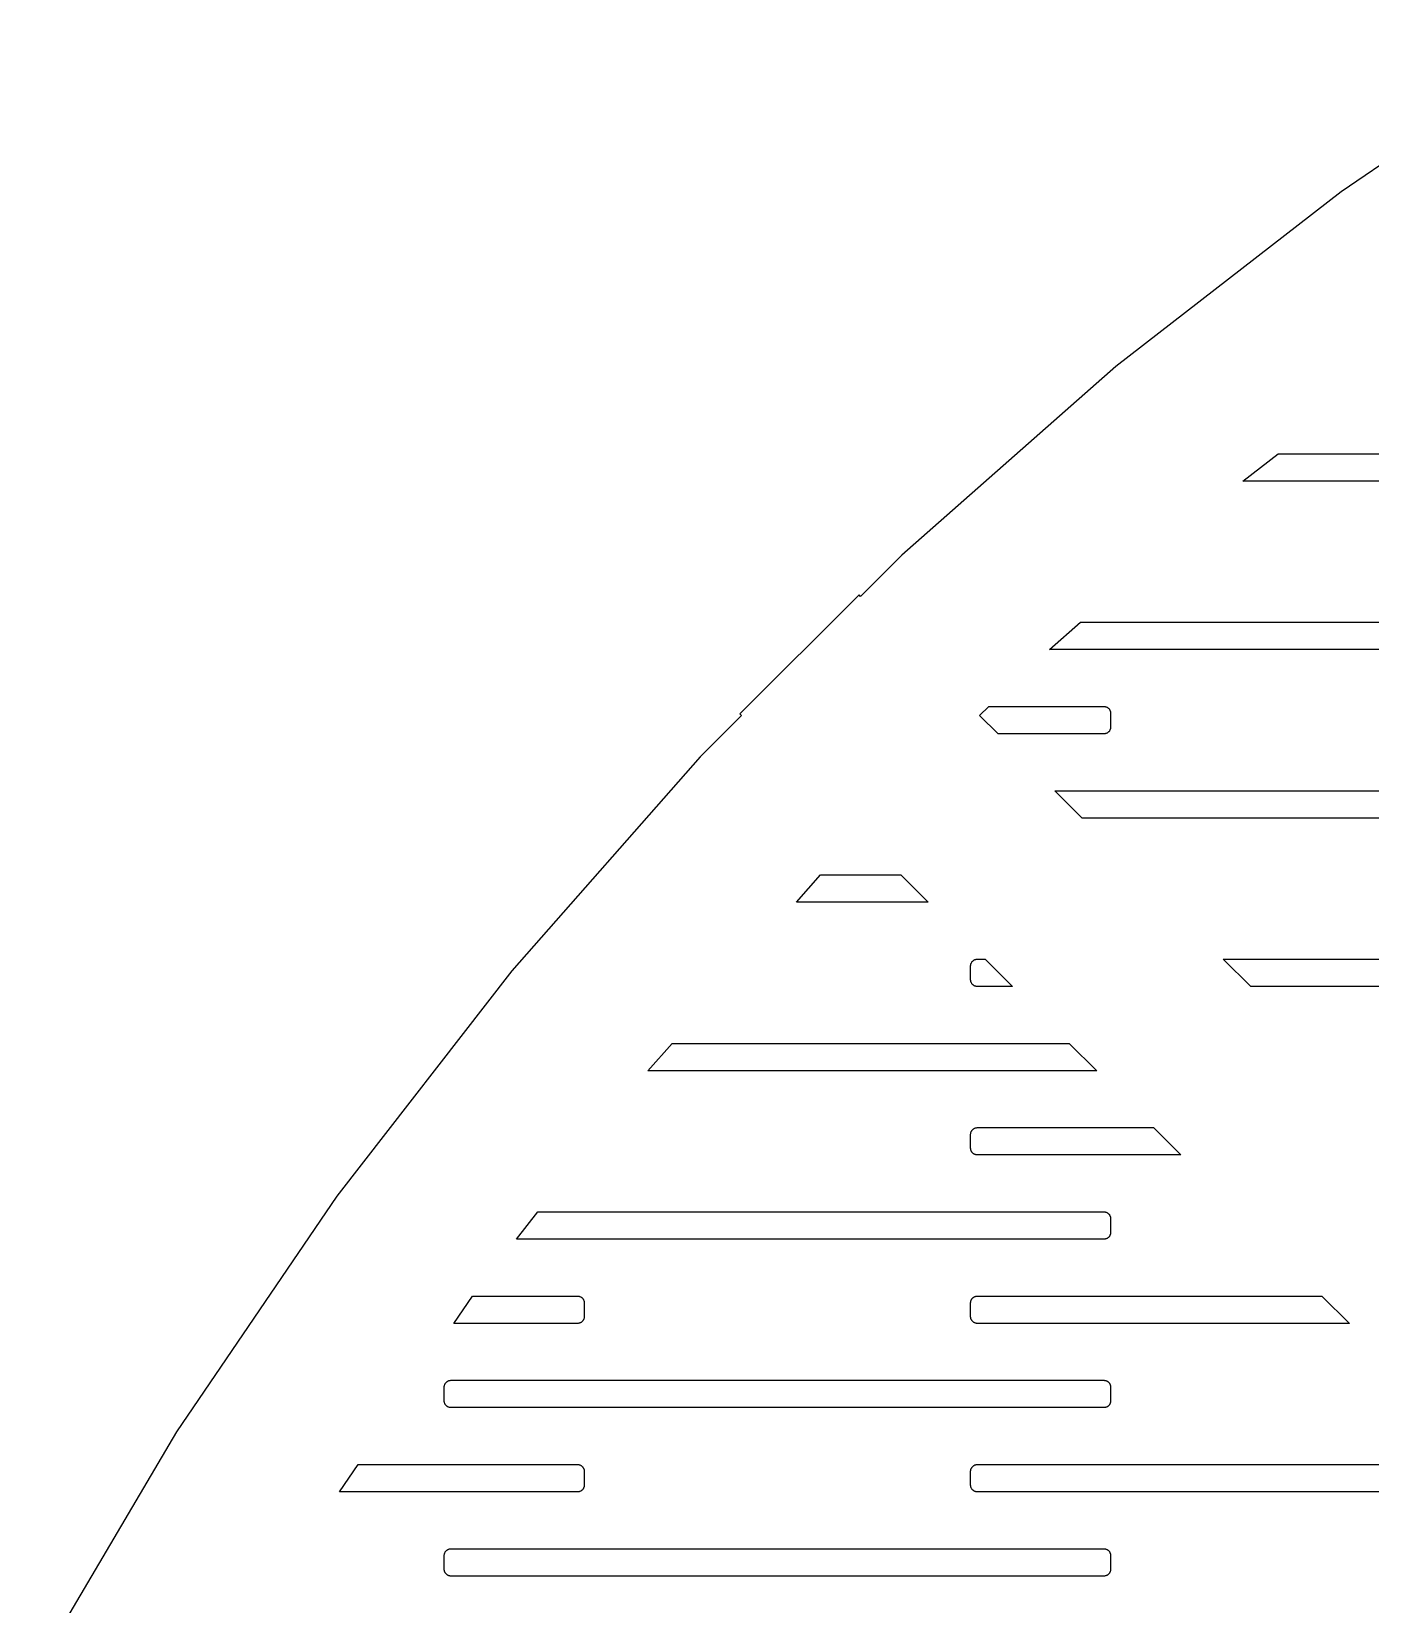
# Model space of a CAD drawing. Header units: metres. Extents: x -216 to 216, y -216 to 216.
# Drawn here: x -188.9 to -125.3, y 107.3 to 182 of the extents above; entities that cross this region are included whole.
import ezdxf

# ---------------------------------------------------------------- set-up
doc = ezdxf.new("R2010")
doc.units = ezdxf.units.M

msp = doc.modelspace()

# ---------------------------------------------------------------- linework, layer by layer
for p, q in [((-115.523, 182.035), (-126.725, 174.422)), ((-126.725, 174.422), (-137.427, 166.12)), ((-137.427, 166.12), (-147.586, 157.164)), ((-131.397, 160.678), (-129.721, 161.978)), ((-129.721, 161.978), (-112.997, 161.978)), ((-112.997, 160.678), (-131.397, 160.678)), ((-147.586, 157.164), (-149.547, 155.203)), ((-149.622, 155.279), (-155.279, 149.622)), ((-149.547, 155.203), (-149.622, 155.279)), ((-140.583, 152.678), (-139.109, 153.978)), ((-139.109, 153.978), (-112.997, 153.978)), ((-112.997, 152.678), (-140.583, 152.678)), ((-155.203, 149.547), (-157.164, 147.586)), ((-155.279, 149.622), (-155.203, 149.547)), ((-143.893, 149.549), (-143.464, 149.978)), ((-143.021, 148.678), (-143.893, 149.549)), ((-143.464, 149.978), (-137.997, 149.978)), ((-137.997, 149.978), (-137.977, 149.977)), ((-137.977, 149.977), (-137.956, 149.975)), ((-137.956, 149.975), (-137.936, 149.972)), ((-137.936, 149.972), (-137.916, 149.968)), ((-137.916, 149.968), (-137.897, 149.962)), ((-137.897, 149.962), (-137.878, 149.955)), ((-137.878, 149.955), (-137.859, 149.947)), ((-137.859, 149.947), (-137.841, 149.938)), ((-137.841, 149.938), (-137.823, 149.927)), ((-137.823, 149.927), (-137.806, 149.916)), ((-137.806, 149.916), (-137.79, 149.903)), ((-137.79, 149.903), (-137.775, 149.89)), ((-137.775, 149.89), (-137.76, 149.875)), ((-137.76, 149.875), (-137.747, 149.86)), ((-137.747, 149.86), (-137.734, 149.844)), ((-137.734, 149.844), (-137.723, 149.827)), ((-137.723, 149.827), (-137.712, 149.809)), ((-137.712, 149.809), (-137.703, 149.791)), ((-137.703, 149.791), (-137.695, 149.772)), ((-137.695, 149.772), (-137.688, 149.753)), ((-137.688, 149.753), (-137.682, 149.734)), ((-137.682, 149.734), (-137.678, 149.714)), ((-137.678, 149.714), (-137.675, 149.694)), ((-137.675, 149.694), (-137.673, 149.673)), ((-137.673, 149.673), (-137.672, 149.653)), ((-137.672, 149.653), (-137.672, 149.003)), ((-137.997, 148.678), (-143.021, 148.678)), ((-137.977, 148.678), (-137.997, 148.678)), ((-137.956, 148.68), (-137.977, 148.678)), ((-137.936, 148.684), (-137.956, 148.68)), ((-137.916, 148.688), (-137.936, 148.684)), ((-137.897, 148.694), (-137.916, 148.688)), ((-137.878, 148.701), (-137.897, 148.694)), ((-137.859, 148.709), (-137.878, 148.701)), ((-137.841, 148.718), (-137.859, 148.709)), ((-137.823, 148.728), (-137.841, 148.718)), ((-137.806, 148.74), (-137.823, 148.728)), ((-137.79, 148.752), (-137.806, 148.74)), ((-137.775, 148.766), (-137.79, 148.752)), ((-137.76, 148.78), (-137.775, 148.766)), ((-137.747, 148.796), (-137.76, 148.78)), ((-137.734, 148.812), (-137.747, 148.796)), ((-137.723, 148.829), (-137.734, 148.812)), ((-137.712, 148.846), (-137.723, 148.829)), ((-137.703, 148.864), (-137.712, 148.846)), ((-137.695, 148.883), (-137.703, 148.864)), ((-137.688, 148.902), (-137.695, 148.883)), ((-137.682, 148.922), (-137.688, 148.902)), ((-137.678, 148.942), (-137.682, 148.922)), ((-137.675, 148.962), (-137.678, 148.942)), ((-137.673, 148.982), (-137.675, 148.962)), ((-137.672, 149.003), (-137.673, 148.982)), ((-157.164, 147.586), (-166.12, 137.427)), ((-139.021, 144.678), (-140.321, 145.978)), ((-140.321, 145.978), (-112.997, 145.978)), ((-112.997, 144.678), (-139.021, 144.678)), ((-152.595, 140.678), (-151.448, 141.978)), ((-151.448, 141.978), (-147.635, 141.978)), ((-147.635, 141.978), (-146.335, 140.678)), ((-146.335, 140.678), (-152.595, 140.678)), ((-144.322, 137.673), (-144.32, 137.694)), ((-144.322, 137.653), (-144.322, 137.673)), ((-144.322, 137.003), (-144.322, 137.653)), ((-144.32, 137.694), (-144.316, 137.714)), ((-144.316, 137.714), (-144.312, 137.734)), ((-144.312, 137.734), (-144.306, 137.753)), ((-144.306, 137.753), (-144.299, 137.772)), ((-144.299, 137.772), (-144.291, 137.791)), ((-144.291, 137.791), (-144.282, 137.809)), ((-144.282, 137.809), (-144.272, 137.827)), ((-144.272, 137.827), (-144.26, 137.844)), ((-144.26, 137.844), (-144.248, 137.86)), ((-144.248, 137.86), (-144.234, 137.875)), ((-144.234, 137.875), (-144.22, 137.89)), ((-144.22, 137.89), (-144.204, 137.903)), ((-144.204, 137.903), (-144.188, 137.916)), ((-144.188, 137.916), (-144.171, 137.927)), ((-144.171, 137.927), (-144.154, 137.938)), ((-144.154, 137.938), (-144.136, 137.947)), ((-144.136, 137.947), (-144.117, 137.955)), ((-144.117, 137.955), (-144.098, 137.962)), ((-144.098, 137.962), (-144.078, 137.968)), ((-144.078, 137.968), (-144.058, 137.972)), ((-144.058, 137.972), (-144.038, 137.975)), ((-144.038, 137.975), (-144.018, 137.977)), ((-144.018, 137.977), (-143.997, 137.978)), ((-143.997, 137.978), (-143.635, 137.978)), ((-143.635, 137.978), (-142.335, 136.678)), ((-131.021, 136.678), (-132.321, 137.978)), ((-132.321, 137.978), (-112.997, 137.978)), ((-166.12, 137.427), (-174.422, 126.725)), ((-144.322, 136.982), (-144.322, 137.003)), ((-144.32, 136.962), (-144.322, 136.982)), ((-144.316, 136.942), (-144.32, 136.962)), ((-144.312, 136.922), (-144.316, 136.942)), ((-144.306, 136.902), (-144.312, 136.922)), ((-144.299, 136.883), (-144.306, 136.902)), ((-144.291, 136.864), (-144.299, 136.883)), ((-144.282, 136.846), (-144.291, 136.864)), ((-144.272, 136.829), (-144.282, 136.846)), ((-144.26, 136.812), (-144.272, 136.829)), ((-144.248, 136.796), (-144.26, 136.812)), ((-144.234, 136.78), (-144.248, 136.796)), ((-144.22, 136.766), (-144.234, 136.78)), ((-144.204, 136.752), (-144.22, 136.766)), ((-144.188, 136.74), (-144.204, 136.752)), ((-144.171, 136.728), (-144.188, 136.74)), ((-144.154, 136.718), (-144.171, 136.728)), ((-144.136, 136.709), (-144.154, 136.718)), ((-144.117, 136.701), (-144.136, 136.709)), ((-144.098, 136.694), (-144.117, 136.701)), ((-144.078, 136.688), (-144.098, 136.694)), ((-144.058, 136.684), (-144.078, 136.688)), ((-144.038, 136.68), (-144.058, 136.684)), ((-144.018, 136.678), (-144.038, 136.68)), ((-143.997, 136.678), (-144.018, 136.678)), ((-142.335, 136.678), (-143.997, 136.678)), ((-112.997, 136.678), (-131.021, 136.678)), ((-159.648, 132.678), (-158.501, 133.978)), ((-158.501, 133.978), (-139.635, 133.978)), ((-139.635, 133.978), (-138.335, 132.678)), ((-138.335, 132.678), (-159.648, 132.678)), ((-144.322, 129.673), (-144.32, 129.694)), ((-144.322, 129.653), (-144.322, 129.673)), ((-144.322, 129.003), (-144.322, 129.653)), ((-144.32, 129.694), (-144.316, 129.714)), ((-144.316, 129.714), (-144.312, 129.734)), ((-144.312, 129.734), (-144.306, 129.753)), ((-144.306, 129.753), (-144.299, 129.772)), ((-144.299, 129.772), (-144.291, 129.791)), ((-144.291, 129.791), (-144.282, 129.809)), ((-144.282, 129.809), (-144.272, 129.827)), ((-144.272, 129.827), (-144.26, 129.844)), ((-144.26, 129.844), (-144.248, 129.86)), ((-144.248, 129.86), (-144.234, 129.875)), ((-144.234, 129.875), (-144.22, 129.89)), ((-144.22, 129.89), (-144.204, 129.903)), ((-144.204, 129.903), (-144.188, 129.916)), ((-144.188, 129.916), (-144.171, 129.927)), ((-144.171, 129.927), (-144.154, 129.938)), ((-144.154, 129.938), (-144.136, 129.947)), ((-144.136, 129.947), (-144.117, 129.955)), ((-144.117, 129.955), (-144.098, 129.962)), ((-144.098, 129.962), (-144.078, 129.968)), ((-144.078, 129.968), (-144.058, 129.972)), ((-144.058, 129.972), (-144.038, 129.975)), ((-144.038, 129.975), (-144.018, 129.977)), ((-144.018, 129.977), (-143.997, 129.978)), ((-143.997, 129.978), (-135.635, 129.978)), ((-135.635, 129.978), (-134.335, 128.678)), ((-144.322, 128.982), (-144.322, 129.003)), ((-144.32, 128.962), (-144.322, 128.982)), ((-144.316, 128.942), (-144.32, 128.962)), ((-144.312, 128.922), (-144.316, 128.942)), ((-144.306, 128.902), (-144.312, 128.922)), ((-144.299, 128.883), (-144.306, 128.902)), ((-144.291, 128.864), (-144.299, 128.883)), ((-144.282, 128.846), (-144.291, 128.864)), ((-144.272, 128.829), (-144.282, 128.846)), ((-144.26, 128.812), (-144.272, 128.829)), ((-144.248, 128.796), (-144.26, 128.812)), ((-144.234, 128.78), (-144.248, 128.796)), ((-144.22, 128.766), (-144.234, 128.78)), ((-144.204, 128.752), (-144.22, 128.766)), ((-144.188, 128.74), (-144.204, 128.752)), ((-144.171, 128.728), (-144.188, 128.74)), ((-144.154, 128.718), (-144.171, 128.728)), ((-144.136, 128.709), (-144.154, 128.718)), ((-144.117, 128.701), (-144.136, 128.709)), ((-144.098, 128.694), (-144.117, 128.701)), ((-144.078, 128.688), (-144.098, 128.694)), ((-144.058, 128.684), (-144.078, 128.688)), ((-144.038, 128.68), (-144.058, 128.684)), ((-144.018, 128.678), (-144.038, 128.68)), ((-143.997, 128.678), (-144.018, 128.678)), ((-134.335, 128.678), (-143.997, 128.678)), ((-174.422, 126.725), (-182.035, 115.523)), ((-165.89, 124.678), (-164.882, 125.978)), ((-164.882, 125.978), (-137.997, 125.978)), ((-137.997, 125.978), (-137.977, 125.977)), ((-137.977, 125.977), (-137.956, 125.975)), ((-137.956, 125.975), (-137.936, 125.972)), ((-137.936, 125.972), (-137.916, 125.968)), ((-137.916, 125.968), (-137.897, 125.962)), ((-137.897, 125.962), (-137.878, 125.955)), ((-137.878, 125.955), (-137.859, 125.947)), ((-137.859, 125.947), (-137.841, 125.938)), ((-137.841, 125.938), (-137.823, 125.927)), ((-137.823, 125.927), (-137.806, 125.916)), ((-137.806, 125.916), (-137.79, 125.903)), ((-137.79, 125.903), (-137.775, 125.89)), ((-137.775, 125.89), (-137.76, 125.875)), ((-137.76, 125.875), (-137.747, 125.86)), ((-137.747, 125.86), (-137.734, 125.844)), ((-137.734, 125.844), (-137.723, 125.827)), ((-137.723, 125.827), (-137.712, 125.809)), ((-137.712, 125.809), (-137.703, 125.791)), ((-137.703, 125.791), (-137.695, 125.772)), ((-137.695, 125.772), (-137.688, 125.753)), ((-137.688, 125.753), (-137.682, 125.734)), ((-137.682, 125.734), (-137.678, 125.714)), ((-137.678, 125.714), (-137.675, 125.694)), ((-137.675, 125.694), (-137.673, 125.673)), ((-137.673, 125.673), (-137.672, 125.653)), ((-137.672, 125.653), (-137.672, 125.003)), ((-137.775, 124.766), (-137.79, 124.752)), ((-137.76, 124.78), (-137.775, 124.766)), ((-137.747, 124.796), (-137.76, 124.78)), ((-137.734, 124.812), (-137.747, 124.796)), ((-137.723, 124.829), (-137.734, 124.812)), ((-137.712, 124.846), (-137.723, 124.829)), ((-137.703, 124.864), (-137.712, 124.846)), ((-137.695, 124.883), (-137.703, 124.864)), ((-137.688, 124.902), (-137.695, 124.883)), ((-137.682, 124.922), (-137.688, 124.902)), ((-137.678, 124.942), (-137.682, 124.922)), ((-137.675, 124.962), (-137.678, 124.942)), ((-137.673, 124.982), (-137.675, 124.962)), ((-137.672, 125.003), (-137.673, 124.982)), ((-137.997, 124.678), (-165.89, 124.678)), ((-137.977, 124.678), (-137.997, 124.678)), ((-137.956, 124.68), (-137.977, 124.678)), ((-137.936, 124.684), (-137.956, 124.68)), ((-137.916, 124.688), (-137.936, 124.684)), ((-137.897, 124.694), (-137.916, 124.688)), ((-137.878, 124.701), (-137.897, 124.694)), ((-137.859, 124.709), (-137.878, 124.701)), ((-137.841, 124.718), (-137.859, 124.709)), ((-137.823, 124.728), (-137.841, 124.718)), ((-137.806, 124.74), (-137.823, 124.728)), ((-137.79, 124.752), (-137.806, 124.74)), ((-168.864, 120.678), (-167.98, 121.978)), ((-167.98, 121.978), (-162.997, 121.978)), ((-162.997, 121.978), (-162.977, 121.977)), ((-162.977, 121.977), (-162.956, 121.975)), ((-162.956, 121.975), (-162.936, 121.972)), ((-162.936, 121.972), (-162.916, 121.968)), ((-162.916, 121.968), (-162.897, 121.962)), ((-162.897, 121.962), (-162.878, 121.955)), ((-162.878, 121.955), (-162.859, 121.947)), ((-162.859, 121.947), (-162.841, 121.938)), ((-162.841, 121.938), (-162.823, 121.927)), ((-162.823, 121.927), (-162.806, 121.916)), ((-162.806, 121.916), (-162.79, 121.903)), ((-162.79, 121.903), (-162.775, 121.89)), ((-162.775, 121.89), (-162.76, 121.875)), ((-162.76, 121.875), (-162.747, 121.86)), ((-162.747, 121.86), (-162.734, 121.844)), ((-162.734, 121.844), (-162.723, 121.827)), ((-162.723, 121.827), (-162.712, 121.809)), ((-162.712, 121.809), (-162.703, 121.791)), ((-162.703, 121.791), (-162.695, 121.772)), ((-144.299, 121.772), (-144.291, 121.791)), ((-144.291, 121.791), (-144.282, 121.809)), ((-144.282, 121.809), (-144.272, 121.827)), ((-144.272, 121.827), (-144.26, 121.844)), ((-144.26, 121.844), (-144.248, 121.86)), ((-144.248, 121.86), (-144.234, 121.875)), ((-144.234, 121.875), (-144.22, 121.89)), ((-144.22, 121.89), (-144.204, 121.903)), ((-144.204, 121.903), (-144.188, 121.916)), ((-144.188, 121.916), (-144.171, 121.927)), ((-144.171, 121.927), (-144.154, 121.938)), ((-144.154, 121.938), (-144.136, 121.947)), ((-144.136, 121.947), (-144.117, 121.955)), ((-144.117, 121.955), (-144.098, 121.962)), ((-144.098, 121.962), (-144.078, 121.968)), ((-144.078, 121.968), (-144.058, 121.972)), ((-144.058, 121.972), (-144.038, 121.975)), ((-144.038, 121.975), (-144.018, 121.977)), ((-144.018, 121.977), (-143.997, 121.978)), ((-143.997, 121.978), (-127.635, 121.978)), ((-127.635, 121.978), (-126.335, 120.678)), ((-162.695, 121.772), (-162.688, 121.753)), ((-162.688, 121.753), (-162.682, 121.734)), ((-162.682, 121.734), (-162.678, 121.714)), ((-162.678, 121.714), (-162.675, 121.694)), ((-162.675, 121.694), (-162.673, 121.673)), ((-162.673, 121.673), (-162.672, 121.653)), ((-162.672, 121.653), (-162.672, 121.003)), ((-144.322, 121.673), (-144.32, 121.694)), ((-144.322, 121.653), (-144.322, 121.673)), ((-144.322, 121.003), (-144.322, 121.653)), ((-144.32, 121.694), (-144.316, 121.714)), ((-144.316, 121.714), (-144.312, 121.734)), ((-144.312, 121.734), (-144.306, 121.753)), ((-144.306, 121.753), (-144.299, 121.772)), ((-162.997, 120.678), (-168.864, 120.678)), ((-162.977, 120.678), (-162.997, 120.678)), ((-162.956, 120.68), (-162.977, 120.678)), ((-162.936, 120.684), (-162.956, 120.68)), ((-162.916, 120.688), (-162.936, 120.684)), ((-162.897, 120.694), (-162.916, 120.688)), ((-162.878, 120.701), (-162.897, 120.694)), ((-162.859, 120.709), (-162.878, 120.701)), ((-162.841, 120.718), (-162.859, 120.709)), ((-162.823, 120.728), (-162.841, 120.718)), ((-162.806, 120.74), (-162.823, 120.728)), ((-162.79, 120.752), (-162.806, 120.74)), ((-162.775, 120.766), (-162.79, 120.752)), ((-162.76, 120.78), (-162.775, 120.766)), ((-162.747, 120.796), (-162.76, 120.78)), ((-162.734, 120.812), (-162.747, 120.796)), ((-162.723, 120.829), (-162.734, 120.812)), ((-162.712, 120.846), (-162.723, 120.829)), ((-162.703, 120.864), (-162.712, 120.846)), ((-162.695, 120.883), (-162.703, 120.864)), ((-162.688, 120.902), (-162.695, 120.883)), ((-162.682, 120.922), (-162.688, 120.902)), ((-162.678, 120.942), (-162.682, 120.922)), ((-162.675, 120.962), (-162.678, 120.942)), ((-162.673, 120.982), (-162.675, 120.962)), ((-162.672, 121.003), (-162.673, 120.982)), ((-144.322, 120.982), (-144.322, 121.003)), ((-144.32, 120.962), (-144.322, 120.982)), ((-144.316, 120.942), (-144.32, 120.962)), ((-144.312, 120.922), (-144.316, 120.942)), ((-144.306, 120.902), (-144.312, 120.922)), ((-144.299, 120.883), (-144.306, 120.902)), ((-144.291, 120.864), (-144.299, 120.883)), ((-144.282, 120.846), (-144.291, 120.864)), ((-144.272, 120.829), (-144.282, 120.846)), ((-144.26, 120.812), (-144.272, 120.829)), ((-144.248, 120.796), (-144.26, 120.812)), ((-144.234, 120.78), (-144.248, 120.796)), ((-144.22, 120.766), (-144.234, 120.78)), ((-144.204, 120.752), (-144.22, 120.766)), ((-144.188, 120.74), (-144.204, 120.752)), ((-144.171, 120.728), (-144.188, 120.74)), ((-144.154, 120.718), (-144.171, 120.728)), ((-144.136, 120.709), (-144.154, 120.718)), ((-144.117, 120.701), (-144.136, 120.709)), ((-144.098, 120.694), (-144.117, 120.701)), ((-144.078, 120.688), (-144.098, 120.694)), ((-144.058, 120.684), (-144.078, 120.688)), ((-144.038, 120.68), (-144.058, 120.684)), ((-144.018, 120.678), (-144.038, 120.68)), ((-143.997, 120.678), (-144.018, 120.678)), ((-126.335, 120.678), (-143.997, 120.678)), ((-169.322, 117.673), (-169.32, 117.694)), ((-169.322, 117.653), (-169.322, 117.673)), ((-169.322, 117.003), (-169.322, 117.653)), ((-169.32, 117.694), (-169.316, 117.714)), ((-169.316, 117.714), (-169.312, 117.734)), ((-169.312, 117.734), (-169.306, 117.753)), ((-169.306, 117.753), (-169.299, 117.772)), ((-169.299, 117.772), (-169.291, 117.791)), ((-169.291, 117.791), (-169.282, 117.809)), ((-169.282, 117.809), (-169.272, 117.827)), ((-169.272, 117.827), (-169.26, 117.844)), ((-169.26, 117.844), (-169.248, 117.86)), ((-169.248, 117.86), (-169.234, 117.875)), ((-169.234, 117.875), (-169.22, 117.89)), ((-169.22, 117.89), (-169.204, 117.903)), ((-169.204, 117.903), (-169.188, 117.916)), ((-169.188, 117.916), (-169.171, 117.927)), ((-169.171, 117.927), (-169.154, 117.938)), ((-169.154, 117.938), (-169.136, 117.947)), ((-169.136, 117.947), (-169.117, 117.955)), ((-169.117, 117.955), (-169.098, 117.962)), ((-169.098, 117.962), (-169.078, 117.968)), ((-169.078, 117.968), (-169.058, 117.972)), ((-169.058, 117.972), (-169.038, 117.975)), ((-169.038, 117.975), (-169.018, 117.977)), ((-169.018, 117.977), (-168.997, 117.978)), ((-168.997, 117.978), (-137.997, 117.978)), ((-137.997, 117.978), (-137.977, 117.977)), ((-137.977, 117.977), (-137.956, 117.975)), ((-137.956, 117.975), (-137.936, 117.972)), ((-137.936, 117.972), (-137.916, 117.968)), ((-137.916, 117.968), (-137.897, 117.962)), ((-137.897, 117.962), (-137.878, 117.955)), ((-137.878, 117.955), (-137.859, 117.947)), ((-137.859, 117.947), (-137.841, 117.938)), ((-137.841, 117.938), (-137.823, 117.927)), ((-137.823, 117.927), (-137.806, 117.916)), ((-137.806, 117.916), (-137.79, 117.903)), ((-137.79, 117.903), (-137.775, 117.89)), ((-137.775, 117.89), (-137.76, 117.875)), ((-137.76, 117.875), (-137.747, 117.86)), ((-137.747, 117.86), (-137.734, 117.844)), ((-137.734, 117.844), (-137.723, 117.827)), ((-137.723, 117.827), (-137.712, 117.809)), ((-137.712, 117.809), (-137.703, 117.791)), ((-137.703, 117.791), (-137.695, 117.772)), ((-137.695, 117.772), (-137.688, 117.753)), ((-137.688, 117.753), (-137.682, 117.734)), ((-137.682, 117.734), (-137.678, 117.714)), ((-137.678, 117.714), (-137.675, 117.694)), ((-137.675, 117.694), (-137.673, 117.673)), ((-137.673, 117.673), (-137.672, 117.653)), ((-137.672, 117.653), (-137.672, 117.003)), ((-169.322, 116.982), (-169.322, 117.003)), ((-169.32, 116.962), (-169.322, 116.982)), ((-169.316, 116.942), (-169.32, 116.962)), ((-169.312, 116.922), (-169.316, 116.942)), ((-169.306, 116.902), (-169.312, 116.922)), ((-169.299, 116.883), (-169.306, 116.902)), ((-169.291, 116.864), (-169.299, 116.883)), ((-169.282, 116.846), (-169.291, 116.864)), ((-169.272, 116.829), (-169.282, 116.846)), ((-169.26, 116.812), (-169.272, 116.829)), ((-169.248, 116.796), (-169.26, 116.812)), ((-169.234, 116.78), (-169.248, 116.796)), ((-169.22, 116.766), (-169.234, 116.78)), ((-169.204, 116.752), (-169.22, 116.766)), ((-169.188, 116.74), (-169.204, 116.752)), ((-169.171, 116.728), (-169.188, 116.74)), ((-169.154, 116.718), (-169.171, 116.728)), ((-169.136, 116.709), (-169.154, 116.718)), ((-169.117, 116.701), (-169.136, 116.709)), ((-169.098, 116.694), (-169.117, 116.701)), ((-169.078, 116.688), (-169.098, 116.694)), ((-169.058, 116.684), (-169.078, 116.688)), ((-169.038, 116.68), (-169.058, 116.684)), ((-169.018, 116.678), (-169.038, 116.68)), ((-168.997, 116.678), (-169.018, 116.678)), ((-137.997, 116.678), (-168.997, 116.678)), ((-137.977, 116.678), (-137.997, 116.678)), ((-137.956, 116.68), (-137.977, 116.678)), ((-137.936, 116.684), (-137.956, 116.68)), ((-137.916, 116.688), (-137.936, 116.684)), ((-137.897, 116.694), (-137.916, 116.688)), ((-137.878, 116.701), (-137.897, 116.694)), ((-137.859, 116.709), (-137.878, 116.701)), ((-137.841, 116.718), (-137.859, 116.709)), ((-137.823, 116.728), (-137.841, 116.718)), ((-137.806, 116.74), (-137.823, 116.728)), ((-137.79, 116.752), (-137.806, 116.74)), ((-137.775, 116.766), (-137.79, 116.752)), ((-137.76, 116.78), (-137.775, 116.766)), ((-137.747, 116.796), (-137.76, 116.78)), ((-137.734, 116.812), (-137.747, 116.796)), ((-137.723, 116.829), (-137.734, 116.812)), ((-137.712, 116.846), (-137.723, 116.829)), ((-137.703, 116.864), (-137.712, 116.846)), ((-137.695, 116.883), (-137.703, 116.864)), ((-137.688, 116.902), (-137.695, 116.883)), ((-137.682, 116.922), (-137.688, 116.902)), ((-137.678, 116.942), (-137.682, 116.922)), ((-137.675, 116.962), (-137.678, 116.942)), ((-137.673, 116.982), (-137.675, 116.962)), ((-137.672, 117.003), (-137.673, 116.982)), ((-182.035, 115.523), (-188.929, 103.865)), ((-174.3, 112.678), (-173.417, 113.978)), ((-173.417, 113.978), (-162.997, 113.978)), ((-162.997, 113.978), (-162.977, 113.977)), ((-162.977, 113.977), (-162.956, 113.975)), ((-162.956, 113.975), (-162.936, 113.972)), ((-162.936, 113.972), (-162.916, 113.968)), ((-162.916, 113.968), (-162.897, 113.962)), ((-162.897, 113.962), (-162.878, 113.955)), ((-162.878, 113.955), (-162.859, 113.947)), ((-162.859, 113.947), (-162.841, 113.938)), ((-162.841, 113.938), (-162.823, 113.927)), ((-162.823, 113.927), (-162.806, 113.916)), ((-162.806, 113.916), (-162.79, 113.903)), ((-162.79, 113.903), (-162.775, 113.89)), ((-162.775, 113.89), (-162.76, 113.875)), ((-162.76, 113.875), (-162.747, 113.86)), ((-162.747, 113.86), (-162.734, 113.844)), ((-162.734, 113.844), (-162.723, 113.827)), ((-162.723, 113.827), (-162.712, 113.809)), ((-162.712, 113.809), (-162.703, 113.791)), ((-162.703, 113.791), (-162.695, 113.772)), ((-162.695, 113.772), (-162.688, 113.753)), ((-162.688, 113.753), (-162.682, 113.734)), ((-162.682, 113.734), (-162.678, 113.714)), ((-162.678, 113.714), (-162.675, 113.694)), ((-162.675, 113.694), (-162.673, 113.673)), ((-162.673, 113.673), (-162.672, 113.653)), ((-162.672, 113.653), (-162.672, 113.003)), ((-144.322, 113.673), (-144.32, 113.694)), ((-144.322, 113.653), (-144.322, 113.673)), ((-144.322, 113.003), (-144.322, 113.653)), ((-144.32, 113.694), (-144.316, 113.714)), ((-144.316, 113.714), (-144.312, 113.734)), ((-144.312, 113.734), (-144.306, 113.753)), ((-144.306, 113.753), (-144.299, 113.772)), ((-144.299, 113.772), (-144.291, 113.791)), ((-144.291, 113.791), (-144.282, 113.809)), ((-144.282, 113.809), (-144.272, 113.827)), ((-144.272, 113.827), (-144.26, 113.844)), ((-144.26, 113.844), (-144.248, 113.86)), ((-144.248, 113.86), (-144.234, 113.875)), ((-144.234, 113.875), (-144.22, 113.89)), ((-144.22, 113.89), (-144.204, 113.903)), ((-144.204, 113.903), (-144.188, 113.916)), ((-144.188, 113.916), (-144.171, 113.927)), ((-144.171, 113.927), (-144.154, 113.938)), ((-144.154, 113.938), (-144.136, 113.947)), ((-144.136, 113.947), (-144.117, 113.955)), ((-144.117, 113.955), (-144.098, 113.962)), ((-144.098, 113.962), (-144.078, 113.968)), ((-144.078, 113.968), (-144.058, 113.972)), ((-144.058, 113.972), (-144.038, 113.975)), ((-144.038, 113.975), (-144.018, 113.977)), ((-144.018, 113.977), (-143.997, 113.978)), ((-143.997, 113.978), (-119.635, 113.978)), ((-162.734, 112.812), (-162.747, 112.796)), ((-162.723, 112.829), (-162.734, 112.812)), ((-162.712, 112.846), (-162.723, 112.829)), ((-162.703, 112.864), (-162.712, 112.846)), ((-162.695, 112.883), (-162.703, 112.864)), ((-162.688, 112.902), (-162.695, 112.883)), ((-162.682, 112.922), (-162.688, 112.902)), ((-162.678, 112.942), (-162.682, 112.922)), ((-162.675, 112.962), (-162.678, 112.942)), ((-162.673, 112.982), (-162.675, 112.962)), ((-162.672, 113.003), (-162.673, 112.982)), ((-144.322, 112.982), (-144.322, 113.003)), ((-144.32, 112.962), (-144.322, 112.982)), ((-144.316, 112.942), (-144.32, 112.962)), ((-144.312, 112.922), (-144.316, 112.942)), ((-144.306, 112.902), (-144.312, 112.922)), ((-144.299, 112.883), (-144.306, 112.902)), ((-144.291, 112.864), (-144.299, 112.883)), ((-144.282, 112.846), (-144.291, 112.864)), ((-144.272, 112.829), (-144.282, 112.846)), ((-144.26, 112.812), (-144.272, 112.829)), ((-144.248, 112.796), (-144.26, 112.812)), ((-162.997, 112.678), (-174.3, 112.678)), ((-162.977, 112.678), (-162.997, 112.678)), ((-162.956, 112.68), (-162.977, 112.678)), ((-162.936, 112.684), (-162.956, 112.68)), ((-162.916, 112.688), (-162.936, 112.684)), ((-162.897, 112.694), (-162.916, 112.688)), ((-162.878, 112.701), (-162.897, 112.694)), ((-162.859, 112.709), (-162.878, 112.701)), ((-162.841, 112.718), (-162.859, 112.709)), ((-162.823, 112.728), (-162.841, 112.718)), ((-162.806, 112.74), (-162.823, 112.728)), ((-162.79, 112.752), (-162.806, 112.74)), ((-162.775, 112.766), (-162.79, 112.752)), ((-162.76, 112.78), (-162.775, 112.766)), ((-162.747, 112.796), (-162.76, 112.78)), ((-144.234, 112.78), (-144.248, 112.796)), ((-144.22, 112.766), (-144.234, 112.78)), ((-144.204, 112.752), (-144.22, 112.766)), ((-144.188, 112.74), (-144.204, 112.752)), ((-144.171, 112.728), (-144.188, 112.74)), ((-144.154, 112.718), (-144.171, 112.728)), ((-144.136, 112.709), (-144.154, 112.718)), ((-144.117, 112.701), (-144.136, 112.709)), ((-144.098, 112.694), (-144.117, 112.701)), ((-144.078, 112.688), (-144.098, 112.694)), ((-144.058, 112.684), (-144.078, 112.688)), ((-144.038, 112.68), (-144.058, 112.684)), ((-144.018, 112.678), (-144.038, 112.68)), ((-143.997, 112.678), (-144.018, 112.678)), ((-119.489, 112.678), (-143.997, 112.678)), ((-169.282, 109.809), (-169.272, 109.827)), ((-169.272, 109.827), (-169.26, 109.844)), ((-169.26, 109.844), (-169.248, 109.86)), ((-169.248, 109.86), (-169.234, 109.875)), ((-169.234, 109.875), (-169.22, 109.89)), ((-169.22, 109.89), (-169.204, 109.903)), ((-169.204, 109.903), (-169.188, 109.916)), ((-169.188, 109.916), (-169.171, 109.927)), ((-169.171, 109.927), (-169.154, 109.938)), ((-169.154, 109.938), (-169.136, 109.947)), ((-169.136, 109.947), (-169.117, 109.955)), ((-169.117, 109.955), (-169.098, 109.962)), ((-169.098, 109.962), (-169.078, 109.968)), ((-169.078, 109.968), (-169.058, 109.972)), ((-169.058, 109.972), (-169.038, 109.975)), ((-169.038, 109.975), (-169.018, 109.977)), ((-169.018, 109.977), (-168.997, 109.978)), ((-168.997, 109.978), (-137.997, 109.978)), ((-137.997, 109.978), (-137.977, 109.977)), ((-137.977, 109.977), (-137.956, 109.975)), ((-137.956, 109.975), (-137.936, 109.972)), ((-137.936, 109.972), (-137.916, 109.968)), ((-137.916, 109.968), (-137.897, 109.962)), ((-137.897, 109.962), (-137.878, 109.955)), ((-137.878, 109.955), (-137.859, 109.947)), ((-137.859, 109.947), (-137.841, 109.938)), ((-137.841, 109.938), (-137.823, 109.927)), ((-137.823, 109.927), (-137.806, 109.916)), ((-137.806, 109.916), (-137.79, 109.903)), ((-137.79, 109.903), (-137.775, 109.89)), ((-137.775, 109.89), (-137.76, 109.875)), ((-137.76, 109.875), (-137.747, 109.86)), ((-137.747, 109.86), (-137.734, 109.844)), ((-137.734, 109.844), (-137.723, 109.827)), ((-137.723, 109.827), (-137.712, 109.809)), ((-169.322, 109.673), (-169.32, 109.694)), ((-169.322, 109.653), (-169.322, 109.673)), ((-169.322, 109.003), (-169.322, 109.653)), ((-169.32, 109.694), (-169.316, 109.714)), ((-169.316, 109.714), (-169.312, 109.734)), ((-169.312, 109.734), (-169.306, 109.753)), ((-169.306, 109.753), (-169.299, 109.772)), ((-169.299, 109.772), (-169.291, 109.791)), ((-169.291, 109.791), (-169.282, 109.809)), ((-137.712, 109.809), (-137.703, 109.791)), ((-137.703, 109.791), (-137.695, 109.772)), ((-137.695, 109.772), (-137.688, 109.753)), ((-137.688, 109.753), (-137.682, 109.734)), ((-137.682, 109.734), (-137.678, 109.714)), ((-137.678, 109.714), (-137.675, 109.694)), ((-137.675, 109.694), (-137.673, 109.673)), ((-137.673, 109.673), (-137.672, 109.653)), ((-137.672, 109.653), (-137.672, 109.003)), ((-169.322, 108.982), (-169.322, 109.003)), ((-169.32, 108.962), (-169.322, 108.982)), ((-169.316, 108.942), (-169.32, 108.962)), ((-169.312, 108.922), (-169.316, 108.942)), ((-169.306, 108.902), (-169.312, 108.922)), ((-169.299, 108.883), (-169.306, 108.902)), ((-169.291, 108.864), (-169.299, 108.883)), ((-169.282, 108.846), (-169.291, 108.864)), ((-169.272, 108.829), (-169.282, 108.846)), ((-169.26, 108.812), (-169.272, 108.829)), ((-169.248, 108.796), (-169.26, 108.812)), ((-169.234, 108.78), (-169.248, 108.796)), ((-169.22, 108.766), (-169.234, 108.78)), ((-169.204, 108.752), (-169.22, 108.766)), ((-169.188, 108.74), (-169.204, 108.752)), ((-169.171, 108.728), (-169.188, 108.74)), ((-169.154, 108.718), (-169.171, 108.728)), ((-169.136, 108.709), (-169.154, 108.718)), ((-169.117, 108.701), (-169.136, 108.709)), ((-169.098, 108.694), (-169.117, 108.701)), ((-169.078, 108.688), (-169.098, 108.694)), ((-169.058, 108.684), (-169.078, 108.688)), ((-169.038, 108.68), (-169.058, 108.684)), ((-169.018, 108.678), (-169.038, 108.68)), ((-168.997, 108.678), (-169.018, 108.678)), ((-137.997, 108.678), (-168.997, 108.678)), ((-137.977, 108.678), (-137.997, 108.678)), ((-137.956, 108.68), (-137.977, 108.678)), ((-137.936, 108.684), (-137.956, 108.68)), ((-137.916, 108.688), (-137.936, 108.684)), ((-137.897, 108.694), (-137.916, 108.688)), ((-137.878, 108.701), (-137.897, 108.694)), ((-137.859, 108.709), (-137.878, 108.701)), ((-137.841, 108.718), (-137.859, 108.709)), ((-137.823, 108.728), (-137.841, 108.718)), ((-137.806, 108.74), (-137.823, 108.728)), ((-137.79, 108.752), (-137.806, 108.74)), ((-137.775, 108.766), (-137.79, 108.752)), ((-137.76, 108.78), (-137.775, 108.766)), ((-137.747, 108.796), (-137.76, 108.78)), ((-137.734, 108.812), (-137.747, 108.796)), ((-137.723, 108.829), (-137.734, 108.812)), ((-137.712, 108.846), (-137.723, 108.829)), ((-137.703, 108.864), (-137.712, 108.846)), ((-137.695, 108.883), (-137.703, 108.864)), ((-137.688, 108.902), (-137.695, 108.883)), ((-137.682, 108.922), (-137.688, 108.902)), ((-137.678, 108.942), (-137.682, 108.922)), ((-137.675, 108.962), (-137.678, 108.942)), ((-137.673, 108.982), (-137.675, 108.962)), ((-137.672, 109.003), (-137.673, 108.982))]:
    msp.add_line(p, q)

doc.saveas('drawing.dxf')
